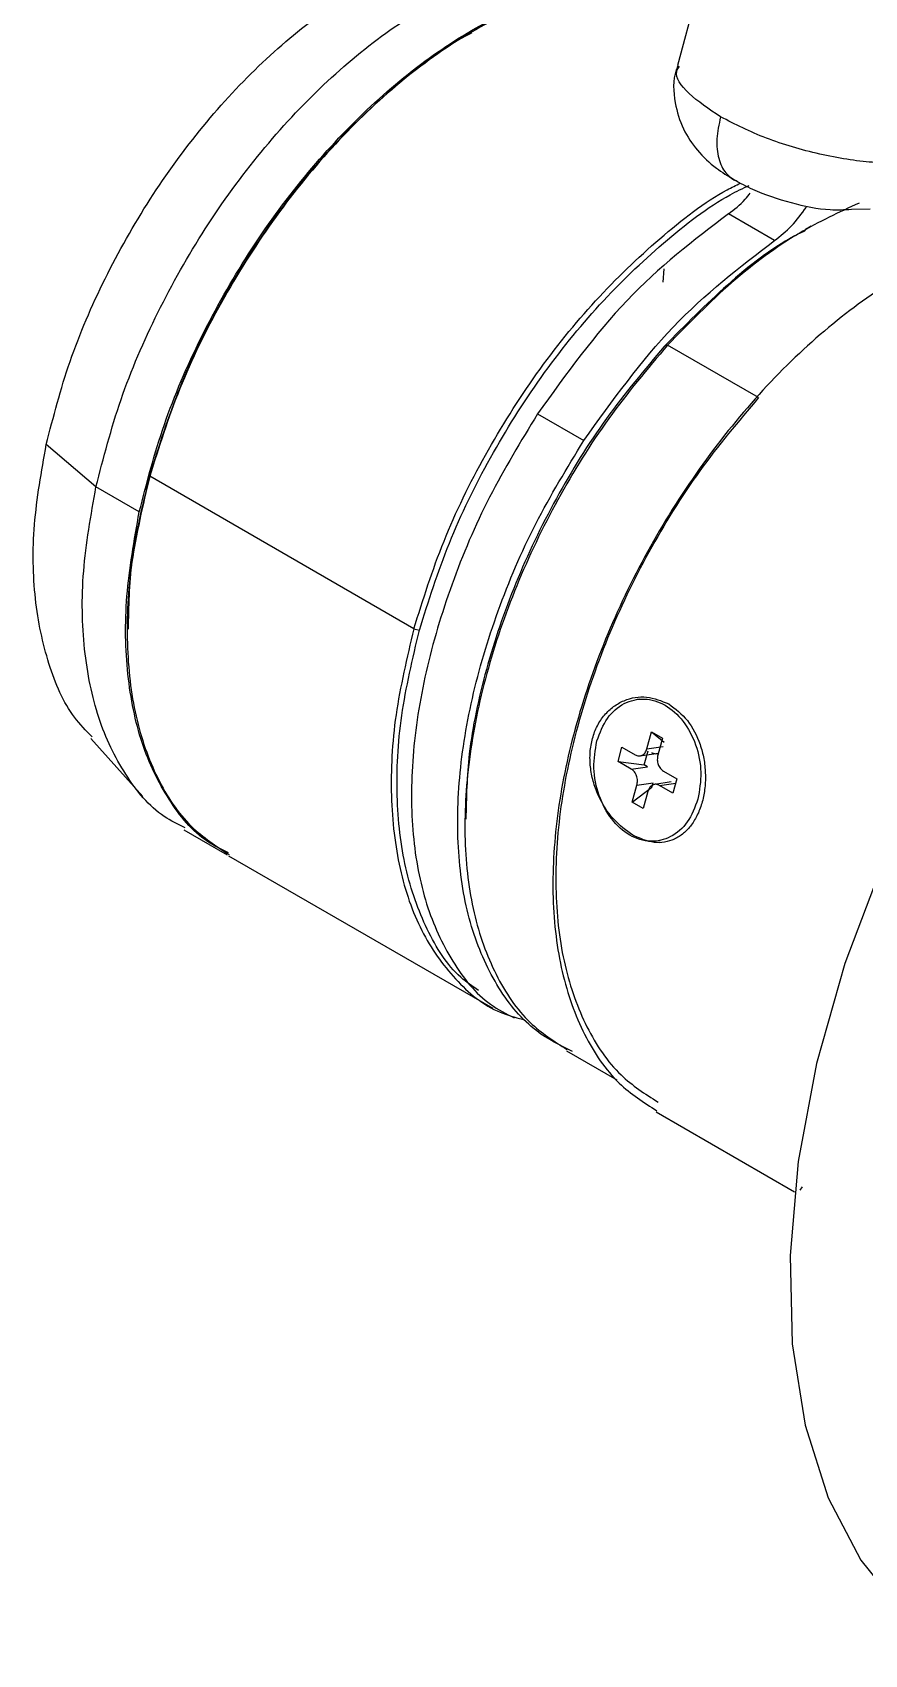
# Model space of a CAD drawing. Header units: millimetres. Extents: x 15 to 1192, y 5 to 836.
# Drawn here: x 653.62 to 674.01, y 448.6 to 488.32 of the extents above; entities that cross this region are included whole.
import ezdxf

# ---------------------------------------------------------------- set-up
doc = ezdxf.new("R2010")
doc.units = ezdxf.units.MM

msp = doc.modelspace()

# ---------------------------------------------------------------- linework, layer by layer
at = {"color": 7, "linetype": 'Continuous', "lineweight": 25}
for p, q in [((670.908, 492.954), (669.422, 487.508)), ((671.804, 483.224), (670.673, 483.877)), ((671.804, 483.224), (670.673, 483.877)), ((673.692, 483.987), (674.147, 483.995)), ((672.701, 483.573), (672.559, 483.491)), ((669.09, 482.524), (669.068, 482.198)), ((669.183, 480.66), (669.101, 480.627)), ((671.411, 479.374), (669.183, 480.66)), ((665.997, 478.975), (667.128, 478.322)), ((665.997, 478.975), (667.128, 478.322)), ((655.179, 477.186), (653.96, 478.225)), ((656.496, 477.447), (656.493, 477.472)), ((662.966, 473.712), (656.496, 477.447)), ((656.239, 476.574), (655.179, 477.186)), ((655.944, 473.693), (655.944, 473.653)), ((662.966, 473.712), (663.102, 473.681)), ((668.498, 471.993), (668.436, 471.984)), ((668.675, 470.774), (668.789, 471.192)), ((668.789, 471.192), (669.057, 471.037)), ((668.789, 471.192), (669.1, 470.935)), ((655.053, 471.026), (656.329, 469.609)), ((667.969, 470.467), (668.063, 470.812)), ((668.063, 470.812), (668.388, 470.625)), ((668.611, 470.384), (668.705, 470.729)), ((668.675, 470.774), (669.072, 470.832)), ((669.057, 471.037), (668.943, 470.619)), ((668.294, 470.28), (667.969, 470.467)), ((667.969, 470.467), (668.611, 470.384)), ((668.294, 470.28), (668.691, 470.337)), ((668.506, 470.6), (668.903, 470.658)), ((668.691, 470.337), (668.611, 470.384)), ((668.318, 469.467), (668.432, 469.885)), ((668.432, 469.885), (668.829, 469.943)), ((668.801, 469.839), (668.829, 469.943)), ((669.267, 469.962), (668.87, 469.904)), ((668.987, 469.88), (669.384, 469.937)), ((669.081, 470.225), (669.406, 470.037)), ((669.406, 470.037), (669.312, 469.692)), ((668.318, 469.467), (668.801, 469.839)), ((668.701, 469.73), (668.587, 469.312)), ((669.312, 469.692), (668.987, 469.88)), ((668.587, 469.312), (668.318, 469.467)), ((657.333, 468.791), (658.394, 468.179)), ((664.217, 469.04), (664.217, 468.877)), ((668.94, 468.52), (669.002, 468.529)), ((658.429, 468.158), (664.899, 464.423)), ((666.703, 463.382), (667.942, 462.667)), ((668.901, 461.883), (672.29, 459.926)), ((672.432, 459.971), (672.49, 460.051))]:
    msp.add_line(p, q, dxfattribs=at)
at = {"color": 7, "linetype": 'Continuous', "lineweight": 25, "flags": 128}
msp.add_lwpolyline([(685.594, 481.811), (683.703, 480.46), (681.859, 478.844), (680.095, 476.995), (678.445, 474.944), (676.937, 472.73), (675.6, 470.392), (674.457, 467.973), (673.529, 465.516), (672.832, 463.067), (672.381, 460.67), (672.182, 458.367), (672.239, 456.202), (672.552, 454.213), (673.114, 452.436), (673.916, 450.904), (674.942, 449.644), (676.175, 448.679), (676.315, 448.596)], dxfattribs=at)
at = {"color": 7, "linetype": 'Continuous', "lineweight": 25}
for points, knots in [([(653.96, 478.225), (654.135, 478.902), (654.484, 480.255), (655.366, 482.3), (656.47, 484.256), (657.78, 486.054), (659.241, 487.625), (660.796, 488.906), (662.387, 489.853), (663.946, 490.411), (665.259, 490.607), (665.965, 490.448), (666.237, 490.387)], [0, 0, 0, 0, 0.1038665, 0.2077329, 0.3115994, 0.4154658, 0.5193323, 0.6231988, 0.7270652, 0.8309317, 0.9347982, 1, 1, 1, 1]), ([(655.179, 477.186), (655.363, 477.899), (655.73, 479.323), (656.658, 481.476), (657.82, 483.535), (659.2, 485.428), (660.737, 487.08), (662.374, 488.43), (664.048, 489.423), (665.696, 490.027), (667.244, 490.197), (668.476, 490.038), (669.083, 489.663), (669.305, 489.527)], [0, 0, 0, 0, 0.094584, 0.189168, 0.283752, 0.378336, 0.47292, 0.567504, 0.662088, 0.756672, 0.851256, 0.945839, 1, 1, 1, 1]), ([(656.239, 476.574), (656.423, 477.286), (656.791, 478.711), (657.719, 480.863), (658.881, 482.922), (660.261, 484.815), (661.798, 486.468), (663.435, 487.818), (665.108, 488.81), (666.759, 489.418), (668.298, 489.572), (669.356, 489.48), (669.813, 489.217), (669.878, 489.18)], [0, 0, 0, 0, 0.098385, 0.19677, 0.295155, 0.39354, 0.491926, 0.590311, 0.688696, 0.787081, 0.885466, 0.983851, 1, 1, 1, 1]), ([(669.872, 489.16), (669.566, 489.276), (668.831, 489.556), (667.454, 489.511), (665.844, 489.095), (664.172, 488.26), (662.512, 487.055), (660.926, 485.522), (659.472, 483.722), (658.215, 481.723), (657.175, 479.6), (656.722, 478.165), (656.496, 477.447)], [0, 0, 0, 0, 0.073716, 0.176637, 0.279557, 0.382478, 0.485398, 0.588318, 0.691239, 0.794159, 0.89708, 1, 1, 1, 1]), ([(664.391, 488.303), (664.307, 488.263), (663.673, 487.955), (662.484, 487.017), (660.905, 485.52), (659.458, 483.719), (658.206, 481.731), (657.17, 479.616), (656.719, 478.187), (656.493, 477.472)], [0, 0, 0, 0, 0.0246821, 0.1872351, 0.3497881, 0.512341, 0.674894, 0.837447, 1, 1, 1, 1]), ([(669.441, 487.508), (669.425, 487.472), (669.3, 487.19), (669.338, 486.623), (669.538, 485.95), (669.906, 485.406), (670.332, 485.005), (670.659, 484.801), (670.805, 484.71)], [0, 0, 0, 0, 0.034262, 0.265772, 0.462212, 0.647865, 0.843774, 1, 1, 1, 1]), ([(670.48, 486.249), (670.198, 486.439), (669.634, 486.819), (669.331, 487.271), (669.449, 487.448), (669.477, 487.491)], [0, 0, 0, 0, 0.431645, 0.86329, 1, 1, 1, 1]), ([(662.966, 473.712), (663.192, 474.43), (663.645, 475.865), (664.685, 477.988), (665.942, 479.985), (667.396, 481.793), (668.981, 483.298), (670.2, 484.254), (670.862, 484.573), (670.971, 484.626)], [0, 0, 0, 0, 0.161373, 0.322746, 0.484119, 0.645492, 0.806866, 0.968239, 1, 1, 1, 1]), ([(670.805, 484.71), (670.955, 484.629), (671.386, 484.4), (672.197, 484.133), (673.042, 483.954), (673.518, 483.978), (673.692, 483.987)], [0, 0, 0, 0, 0.17522, 0.500388, 0.81789, 1, 1, 1, 1]), ([(663.102, 473.681), (663.327, 474.392), (663.776, 475.815), (664.808, 477.921), (666.054, 479.901), (667.496, 481.693), (669.068, 483.19), (670.323, 484.164), (671.026, 484.499), (671.18, 484.572)], [0, 0, 0, 0, 0.159205, 0.31841, 0.477616, 0.636821, 0.796026, 0.955231, 1, 1, 1, 1]), ([(670.673, 483.877), (670.817, 483.981), (671.008, 484.12), (671.168, 484.331), (671.207, 484.384)], [0, 0, 0, 0, 0.751721, 1, 1, 1, 1]), ([(670.673, 483.877), (670.817, 483.981), (671.008, 484.12), (671.168, 484.331), (671.207, 484.384)], [0, 0, 0, 0, 0.751721, 1, 1, 1, 1]), ([(673.873, 484.136), (673.384, 483.911), (672.343, 483.431), (670.738, 482.25), (669.702, 481.19), (669.183, 480.66)], [0, 0, 0, 0, 0.30637, 0.653185, 1, 1, 1, 1]), ([(678.021, 483.523), (677.481, 483.405), (676.401, 483.169), (674.696, 482.288), (673.011, 481.06), (671.4, 479.493), (669.928, 477.657), (668.65, 475.621), (667.617, 473.462), (666.868, 471.265), (666.431, 469.113), (666.323, 467.09), (666.548, 465.27), (667.104, 463.737), (667.889, 462.569), (668.598, 462.116), (668.919, 461.912)], [0, 0, 0, 0, 0.072343, 0.144686, 0.217029, 0.289372, 0.361716, 0.434059, 0.506402, 0.578745, 0.651088, 0.723431, 0.795774, 0.868117, 0.94046, 1, 1, 1, 1]), ([(672.558, 483.463), (672.462, 483.416), (671.822, 483.103), (670.629, 482.177), (669.61, 481.144), (669.101, 480.627)], [0, 0, 0, 0, 0.081123, 0.540561, 1, 1, 1, 1]), ([(669.183, 480.66), (668.691, 480.077), (667.707, 478.91), (666.458, 476.892), (665.44, 474.773), (664.703, 472.611), (664.273, 470.494), (664.168, 468.505), (664.388, 466.714), (664.935, 465.207), (665.707, 464.058), (666.405, 463.612), (666.72, 463.411)], [0, 0, 0, 0, 0.101802, 0.203603, 0.305405, 0.407207, 0.509009, 0.61081, 0.712612, 0.814414, 0.916215, 1, 1, 1, 1]), ([(669.101, 480.627), (668.617, 480.053), (667.648, 478.906), (666.421, 476.922), (665.418, 474.837), (664.701, 472.715), (664.277, 470.743), (664.252, 469.578), (664.24, 469.052)], [0, 0, 0, 0, 0.171744, 0.343489, 0.515233, 0.686978, 0.858722, 1, 1, 1, 1]), ([(671.411, 479.374), (670.919, 478.791), (669.934, 477.624), (668.685, 475.606), (667.667, 473.487), (666.93, 471.325), (666.5, 469.209), (666.395, 467.219), (666.616, 465.428), (667.163, 463.921), (667.934, 462.772), (668.633, 462.326), (668.948, 462.125)], [0, 0, 0, 0, 0.101802, 0.203603, 0.305405, 0.407207, 0.509009, 0.61081, 0.712612, 0.814414, 0.916215, 1, 1, 1, 1]), ([(665.997, 478.975), (665.588, 478.304), (664.771, 476.96), (663.856, 474.805), (663.216, 472.652), (662.893, 470.568), (662.897, 468.638), (663.225, 466.929), (663.879, 465.533), (664.623, 464.596), (665.225, 464.289), (665.423, 464.188)], [0, 0, 0, 0, 0.117794, 0.235589, 0.353383, 0.471178, 0.588972, 0.706767, 0.824561, 0.942356, 1, 1, 1, 1]), ([(665.997, 478.975), (665.588, 478.304), (664.771, 476.96), (663.856, 474.805), (663.216, 472.652), (662.893, 470.568), (662.897, 468.638), (663.225, 466.929), (663.879, 465.533), (664.623, 464.596), (665.225, 464.289), (665.423, 464.188)], [0, 0, 0, 0, 0.117794, 0.235589, 0.353383, 0.471178, 0.588972, 0.706767, 0.824561, 0.942356, 1, 1, 1, 1]), ([(655.085, 471.07), (654.935, 471.221), (654.473, 471.684), (653.985, 472.825), (653.646, 474.415), (653.609, 476.238), (653.843, 477.563), (653.96, 478.225)], [0, 0, 0, 0, 0.107644, 0.330733, 0.553822, 0.776911, 1, 1, 1, 1]), ([(666.856, 463.362), (666.552, 463.512), (665.841, 463.863), (665.007, 464.875), (664.357, 466.277), (664.029, 467.985), (664.025, 469.915), (664.347, 471.999), (664.988, 474.152), (665.903, 476.307), (666.72, 477.65), (667.128, 478.322)], [0, 0, 0, 0, 0.085158, 0.199513, 0.313869, 0.428224, 0.542579, 0.656934, 0.77129, 0.885645, 1, 1, 1, 1]), ([(666.856, 463.362), (666.552, 463.512), (665.841, 463.863), (665.007, 464.875), (664.357, 466.277), (664.029, 467.985), (664.025, 469.915), (664.347, 471.999), (664.988, 474.152), (665.903, 476.307), (666.72, 477.65), (667.128, 478.322)], [0, 0, 0, 0, 0.085158, 0.199513, 0.313869, 0.428224, 0.542579, 0.656934, 0.77129, 0.885645, 1, 1, 1, 1]), ([(656.496, 477.447), (656.328, 476.738), (655.993, 475.32), (655.897, 473.328), (656.105, 471.531), (656.645, 470.016), (657.418, 468.85), (658.122, 468.393), (658.445, 468.184)], [0, 0, 0, 0, 0.171006, 0.342012, 0.513018, 0.684024, 0.85503, 1, 1, 1, 1]), ([(656.493, 477.472), (656.32, 476.763), (656, 475.451), (655.976, 474.253), (655.965, 473.704)], [0, 0, 0, 0, 0.541321, 1, 1, 1, 1]), ([(657.361, 468.84), (657.187, 468.926), (656.604, 469.21), (655.869, 470.112), (655.194, 471.485), (654.851, 473.18), (654.809, 475.093), (655.055, 476.489), (655.179, 477.186)], [0, 0, 0, 0, 0.078745, 0.262996, 0.447247, 0.631498, 0.815749, 1, 1, 1, 1]), ([(658.422, 468.228), (658.248, 468.313), (657.665, 468.598), (656.929, 469.499), (656.254, 470.873), (655.912, 472.568), (655.869, 474.481), (656.116, 475.876), (656.239, 476.574)], [0, 0, 0, 0, 0.078745, 0.262996, 0.447247, 0.631498, 0.815749, 1, 1, 1, 1]), ([(662.966, 473.712), (662.798, 473.003), (662.463, 471.585), (662.366, 469.592), (662.576, 467.799), (663.109, 466.27), (663.951, 465.094), (664.808, 464.373), (665.441, 464.203), (665.627, 464.153)], [0, 0, 0, 0, 0.1559132, 0.3118263, 0.4677395, 0.6236526, 0.7795658, 0.9354789, 1, 1, 1, 1]), ([(664.549, 464.858), (664.401, 464.959), (663.88, 465.315), (663.256, 466.32), (662.713, 467.812), (662.509, 469.596), (662.604, 471.571), (662.936, 472.977), (663.102, 473.681)], [0, 0, 0, 0, 0.073871, 0.259097, 0.444323, 0.629548, 0.814774, 1, 1, 1, 1]), ([(668.335, 468.657), (668.168, 468.777), (667.835, 469.017), (667.516, 469.527), (667.352, 469.977), (667.284, 470.334), (667.275, 470.691), (667.334, 471.033), (667.454, 471.345), (667.632, 471.609), (667.855, 471.819), (668.195, 472.01), (668.676, 472.098), (669.033, 471.947), (669.212, 471.872)], [0, 0, 0, 0, 0.124638, 0.24963, 0.312759, 0.374993, 0.437716, 0.49997, 0.562319, 0.625157, 0.687438, 0.750633, 0.875364, 1, 1, 1, 1]), ([(669.212, 471.872), (669.373, 471.751), (669.695, 471.51), (669.957, 470.993), (670.077, 470.538), (670.116, 470.177), (670.105, 469.818), (670.04, 469.474), (669.927, 469.162), (669.769, 468.9), (669.576, 468.693), (669.28, 468.509), (668.856, 468.429), (668.508, 468.581), (668.335, 468.657)], [0, 0, 0, 0, 0.124647, 0.249193, 0.312171, 0.374259, 0.437101, 0.499468, 0.562003, 0.625027, 0.687279, 0.750444, 0.875228, 1, 1, 1, 1]), ([(668.786, 470.682), (668.814, 470.671), (668.871, 470.649), (668.935, 470.655), (668.958, 470.677), (668.959, 470.677)], [0, 0, 0, 0, 0.4938994, 0.9877989, 1, 1, 1, 1])]:
    msp.add_open_spline(points, degree=3, knots=knots, dxfattribs=at)
for points in [[(670.48, 486.249), (670.441, 486.064), (670.364, 485.694), (670.418, 485.218), (670.589, 484.843), (670.796, 484.724), (670.899, 484.665)], [(675.273, 485.158), (674.932, 485.135), (674.25, 485.09), (672.912, 485.309), (671.558, 485.703), (670.839, 486.067), (670.48, 486.249)], [(670.673, 483.877), (669.821, 483.224), (668.117, 481.917), (666.703, 479.956), (665.997, 478.975)], [(670.673, 483.877), (669.821, 483.224), (668.117, 481.917), (666.703, 479.956), (665.997, 478.975)], [(671.804, 483.224), (671.946, 483.333), (672.23, 483.55), (672.466, 483.877), (672.583, 484.041)], [(671.804, 483.224), (671.946, 483.333), (672.23, 483.55), (672.466, 483.877), (672.583, 484.041)], [(667.128, 478.322), (667.835, 479.303), (669.248, 481.264), (670.952, 482.57), (671.804, 483.224)], [(667.128, 478.322), (667.835, 479.303), (669.248, 481.264), (670.952, 482.57), (671.804, 483.224)], [(667.45, 470.966), (667.525, 471.164), (667.676, 471.558), (668.107, 471.922), (668.612, 472.039), (669.132, 471.882), (669.585, 471.477), (669.898, 470.888), (670.039, 470.194), (669.963, 469.756), (669.925, 469.538)], [(669.925, 469.538), (669.85, 469.341), (669.699, 468.946), (669.269, 468.583), (668.763, 468.465), (668.243, 468.622), (667.79, 469.027), (667.478, 469.616), (667.336, 470.31), (667.412, 470.748), (667.45, 470.966)], [(668.388, 470.625), (668.417, 470.613), (668.475, 470.589), (668.562, 470.611), (668.636, 470.673), (668.662, 470.741), (668.675, 470.774)], [(668.943, 470.619), (668.937, 470.582), (668.924, 470.507), (668.948, 470.388), (669.001, 470.285), (669.054, 470.245), (669.081, 470.225)], [(668.432, 469.885), (668.438, 469.922), (668.452, 469.997), (668.427, 470.116), (668.374, 470.219), (668.321, 470.259), (668.294, 470.28)], [(668.987, 469.88), (668.958, 469.891), (668.9, 469.915), (668.813, 469.893), (668.739, 469.831), (668.714, 469.764), (668.701, 469.73)]]:
    msp.add_open_spline(points, degree=3, dxfattribs=at)

doc.saveas('drawing.dxf')
